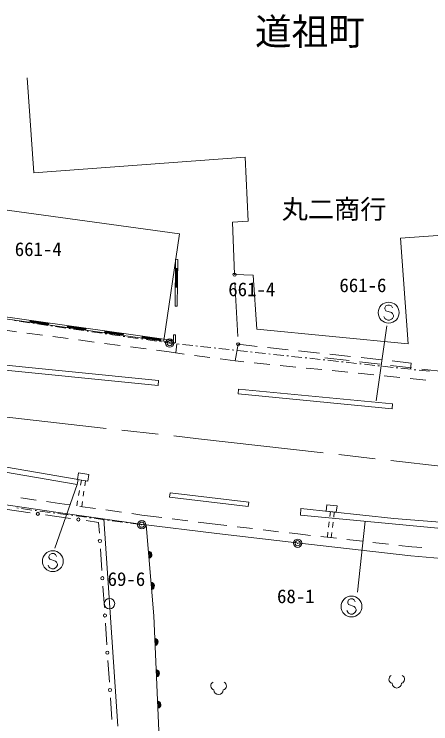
# Model space of a CAD drawing. Units: millimetres, scale not verified. Extents: x 40000 to 680000, y 20000 to 380000.
# Drawn here: x 217502 to 257321, y 242936 to 310836 of the extents above; entities that cross this region are included whole.
import ezdxf
from ezdxf.enums import TextEntityAlignment as Align

# ---------------------------------------------------------------- set-up
doc = ezdxf.new("R2010")
doc.units = ezdxf.units.MM
doc.header["$LTSCALE"] = 1000
doc.header["$PDMODE"] = 32
doc.header["$PDSIZE"] = 500
doc.linetypes.add('CHAIN', pattern=[18.5, 12, -1.5, 3.5, -1.5])
for name, color, linetype, lineweight in [('M-BGD', 7, 'Continuous', 13), ('M-BMK', 2, 'CHAIN', 13), ('M-BMK-ROW', 30, 'Continuous', 13), ('M-STR-HTXT', 7, 'Continuous', 13)]:
    doc.layers.add(name, color=color, linetype=linetype, lineweight=lineweight)
doc.layers.add('M-BMK-HTXT', color=7, linetype='Continuous')
doc.styles.add('ＭＳ ゴシック', font='')
doc.styles.get('ＭＳ ゴシック').set_extended_font_data('MS Gothic')

msp = doc.modelspace()

# ---------------------------------------------------------------- linework, layer by layer
at = {"layer": 'M-BGD'}
for p, q in [((232880, 282903), (232934, 287381)), ((232934, 287381), (233134, 287378)), ((233080, 282901), (233134, 287378)), ((233124, 286500), (232924, 286503)), ((232942, 284702), (232964, 286502)), ((232982, 284702), (233004, 286502)), ((233022, 284701), (233044, 286501)), ((233062, 284701), (233084, 286501)), ((232902, 284703), (233102, 284700)), ((238602, 285171), (238866, 279996)), ((199398, 284113), (232931, 279381)), ((199426, 284311), (232730, 279611)), ((232880, 282903), (233080, 282901)), ((253023, 282915), (252932, 282733)), ((252932, 282733), (252932, 282642)), ((252932, 282642), (253023, 282460)), ((253204, 283006), (253023, 282915)), ((253386, 283006), (253204, 283006)), ((253568, 282915), (253386, 283006)), ((253659, 282733), (253568, 282915)), ((252932, 281733), (252841, 281915)), ((253023, 282460), (253568, 282279)), ((253568, 282279), (253659, 282188)), ((253659, 282188), (253750, 282006)), ((253750, 281915), (253659, 281733)), ((253750, 282006), (253750, 281915)), ((219032, 281544), (219004, 281346)), ((219009, 281386), (220792, 281134)), ((219015, 281425), (220797, 281174)), ((219021, 281465), (220803, 281214)), ((219026, 281505), (220809, 281253)), ((220786, 281095), (220814, 281293)), ((253023, 281642), (252932, 281733)), ((253204, 281551), (253023, 281642)), ((253386, 281551), (253204, 281551)), ((253568, 281642), (253386, 281551)), ((253659, 281733), (253568, 281642)), ((216225, 280654), (217712, 280456)), ((222597, 281041), (222569, 280843)), ((222574, 280883), (224357, 280631)), ((222580, 280922), (224362, 280671)), ((222585, 280962), (224368, 280711)), ((222591, 281002), (224373, 280750)), ((224351, 280592), (224379, 280790)), ((226161, 280538), (226133, 280340)), ((226150, 280459), (227932, 280207)), ((226156, 280499), (227938, 280247)), ((218704, 280324), (220190, 280126)), ((221182, 279995), (222669, 279797)), ((226139, 280380), (227921, 280128)), ((226144, 280419), (227927, 280168)), ((227916, 280089), (227944, 280287)), ((229726, 280035), (229698, 279837)), ((229704, 279877), (231486, 279625)), ((229709, 279916), (231491, 279665)), ((229715, 279956), (231497, 279704)), ((229720, 279996), (231503, 279744)), ((231480, 279586), (231508, 279784)), ((232727, 280144), (232927, 280145)), ((232730, 279611), (232727, 280144)), ((232931, 279381), (232927, 280145)), ((223660, 279665), (225147, 279467)), ((226138, 279335), (227625, 279137)), ((232951, 278427), (233045, 279291)), ((238635, 277657), (238904, 279247)), ((238904, 279247), (240714, 279051)), ((228616, 279005), (230103, 278808)), ((231094, 278676), (232298, 278516)), ((232298, 278516), (233732, 278321)), ((241709, 278944), (243697, 278729)), ((244691, 278621), (246680, 278406)), ((234723, 278187), (236210, 277986)), ((237200, 277851), (238635, 277657)), ((247181, 277955), (249508, 277686)), ((247674, 278299), (249662, 278084)), ((250657, 277976), (252645, 277761)), ((238635, 277657), (239435, 277577)), ((240430, 277477), (241922, 277327)), ((242917, 277227), (244410, 277077)), ((250501, 277571), (252488, 277342)), ((253481, 277227), (255468, 276998)), ((253639, 277654), (255450, 277458)), ((255450, 277458), (255394, 276861)), ((245405, 276977), (246897, 276827)), ((247892, 276727), (249385, 276577)), ((250380, 276477), (251872, 276327)), ((256462, 276883), (258788, 276614)), ((231298, 275795), (231248, 275301)), ((252867, 276227), (254360, 276077)), ((255355, 275977), (256847, 275828)), ((223918, 266250), (223830, 265757)), ((224312, 266183), (224240, 265694)), ((223742, 265265), (223654, 264773)), ((224168, 265200), (224095, 264705)), ((218129, 264557), (219613, 264341)), ((220603, 264198), (221829, 264019)), ((223565, 264281), (223477, 263788)), ((224023, 264210), (223951, 263722)), ((216634, 263460), (219021, 263126)), ((221829, 264019), (222795, 263884)), ((223786, 263745), (225271, 263537)), ((220506, 262919), (222893, 262585)), ((226261, 263398), (227747, 263190)), ((228737, 263051), (229703, 262915)), ((229703, 262915), (231605, 262675)), ((247730, 263240), (247671, 262757)), ((248097, 263201), (248038, 262717)), ((224379, 262378), (225572, 262211)), ((225572, 262211), (225642, 261178)), ((227404, 242712), (226061, 262545)), ((232597, 262550), (234085, 262362)), ((235077, 262236), (236979, 261996)), ((247611, 262261), (247551, 261765)), ((247976, 262221), (247915, 261724)), ((236979, 261996), (237810, 261899)), ((238803, 261783), (240293, 261609)), ((241286, 261492), (242776, 261318)), ((243769, 261202), (244600, 261105)), ((244600, 261105), (245825, 260967)), ((246819, 260854), (248310, 260686)), ((247491, 261268), (247432, 260785)), ((247854, 261228), (247794, 260744)), ((249303, 260574), (250794, 260405)), ((251788, 260293), (253278, 260125)), ((225742, 259681), (225881, 257615)), ((254272, 260013), (255497, 259874)), ((255497, 259874), (256458, 259796)), ((220917, 259130), (220826, 258948)), ((220826, 258948), (220826, 258857)), ((220826, 258857), (220917, 258675)), ((221099, 259221), (220917, 259130)), ((221281, 259221), (221099, 259221)), ((221463, 259130), (221281, 259221)), ((221554, 258948), (221463, 259130)), ((220826, 257948), (220735, 258130)), ((220917, 258675), (221463, 258494)), ((221463, 258494), (221554, 258403)), ((221554, 258403), (221644, 258221)), ((221644, 258130), (221554, 257948)), ((221644, 258221), (221644, 258130)), ((220917, 257857), (220826, 257948)), ((221099, 257766), (220917, 257857)), ((221281, 257766), (221099, 257766)), ((221463, 257857), (221281, 257766)), ((221554, 257948), (221463, 257857)), ((225982, 256118), (226121, 254052)), ((249467, 254792), (249376, 254611)), ((249649, 254883), (249467, 254792)), ((249831, 254883), (249649, 254883)), ((250012, 254792), (249831, 254883)), ((250103, 254611), (250012, 254792)), ((249376, 254611), (249376, 254520)), ((249376, 254520), (249467, 254338)), ((249467, 254338), (250012, 254156)), ((250012, 254156), (250103, 254065)), ((250103, 254065), (250194, 253883)), ((249376, 253611), (249285, 253792)), ((249467, 253520), (249376, 253611)), ((249649, 253429), (249467, 253520)), ((249831, 253429), (249649, 253429)), ((250012, 253520), (249831, 253429)), ((250103, 253611), (250012, 253520)), ((250194, 253792), (250103, 253611)), ((250194, 253883), (250194, 253792)), ((226222, 252555), (226361, 250489)), ((226461, 248992), (226600, 246926)), ((226701, 245429), (226840, 243363))]:
    msp.add_line(p, q, dxfattribs=at)
for points in [[(218752, 304752), (219386, 295664), (239563, 297164), (239865, 291045), (238369, 290921), (238564, 285920), (240340, 285873), (240684, 280707), (255143, 279299), (254418, 289394), (265168, 290165), (264496, 301037)], [(231813, 279627), (233288, 289828), (200761, 294277), (199426, 284311)], [(201563, 280122), (213802, 277550), (231298, 275795)], [(201461, 279746), (213724, 277058), (231248, 275301)], [(183235, 268153), (198811, 266287), (210847, 264734), (221706, 263156), (229588, 262051), (236873, 261130), (244501, 260238), (255412, 259006), (258351, 258765), (260930, 258599)], [(261417, 261962), (253791, 262591), (244914, 263542), (244853, 262905), (261356, 261325)], [(231329, 242273), (230848, 253264), (230115, 261984)]]:
    msp.add_lwpolyline(points, dxfattribs=at)
for points in [[(238950, 274962), (253659, 273540), (253615, 273085), (238906, 274508)], [(207645, 269045), (223605, 266303), (223523, 265824), (207563, 268566)], [(223647, 266952), (224644, 266782), (224535, 266145), (223538, 266314)], [(232395, 265040), (239914, 264157), (239863, 263725), (232344, 264608)], [(247324, 263284), (248291, 263180), (248357, 263795), (247390, 263898)]]:
    msp.add_lwpolyline(points, close=True, dxfattribs=at)
for centre, radius in [((238564, 285920), 150), ((253295, 282279), 1000), ((238904, 279247), 150), ((219763, 263023), 150), ((223636, 262481), 150), ((225692, 260429), 150), ((221190, 258494), 1000), ((225932, 256866), 150), ((226611, 254432), 500), ((249740, 254156), 1000), ((226171, 253304), 150), ((226411, 249741), 150), ((226651, 246178), 150)]:
    msp.add_circle(centre, radius, dxfattribs=at)
for centre, radius, start, end in [((230302, 259114), 354, 283.60034, 86.00552), ((230302, 259114), 283, 285.82438, 83.78148), ((230302, 259114), 212, 289.57071, 80.03516), ((230302, 259114), 142, 297.28244, 72.32343), ((230302, 259114), 100, 307.6001, 62.00577), ((230553, 256125), 354, 283.60034, 86.00552), ((230553, 256125), 283, 285.82438, 83.78148), ((230553, 256125), 212, 289.57071, 80.03516), ((230553, 256125), 142, 297.28244, 72.32343), ((230553, 256125), 100, 307.6001, 62.00577), ((230903, 250763), 354, 281.30326, 83.70844), ((230903, 250763), 283, 283.5273, 81.4844), ((230903, 250763), 212, 287.27363, 77.73808), ((230903, 250763), 142, 294.98536, 70.02635), ((230903, 250763), 100, 305.30302, 59.70868), ((231035, 247766), 354, 281.30326, 83.70844), ((231035, 247766), 283, 283.5273, 81.4844), ((231035, 247766), 212, 287.27363, 77.73808), ((231035, 247766), 142, 294.98536, 70.02635), ((231035, 247766), 100, 305.30302, 59.70868), ((253722, 247198), 402, 116.08703, 255.33416), ((254418, 247198), 402, 284.66584, 63.91297), ((236686, 246567), 402, 116.08703, 255.33416), ((237383, 246567), 402, 284.66584, 63.91297), ((254070, 246809), 450, 180, 0), ((237035, 246178), 450, 180, 0), ((231166, 244769), 354, 281.30326, 83.70844), ((231166, 244769), 283, 283.5273, 81.4844), ((231166, 244769), 212, 287.27363, 77.73808), ((231166, 244769), 142, 294.98536, 70.02635), ((231166, 244769), 100, 305.30302, 59.70868)]:
    msp.add_arc(centre, radius, start, end, dxfattribs=at)
at = {"layer": 'M-BMK'}
msp.add_lwpolyline([(69364, 292158), (133505, 283404), (168173, 278674), (191695, 275537), (214382, 272562), (235120, 270208), (258504, 267569), (267578, 266741), (289412, 264896), (309445, 263686), (327321, 262933), (348186, 262506), (367535, 262566), (391997, 263008), (424208, 263664), (450685, 264212), (467318, 264594), (485838, 264954), (567692, 266562)], dxfattribs=at)
at = {"layer": 'M-BMK-ROW'}
for p, q in [((217541, 281521), (217689, 281500)), ((217986, 281457), (218975, 281313)), ((219272, 281270), (219421, 281248)), ((219718, 281205), (220707, 281061)), ((221004, 281018), (221153, 280996)), ((221449, 280953), (222439, 280809)), ((222736, 280766), (222884, 280744)), ((223181, 280701), (224171, 280557)), ((224468, 280514), (224616, 280492)), ((224913, 280449), (225903, 280305)), ((226199, 280262), (226348, 280240)), ((226645, 280197), (227634, 280053)), ((227931, 280010), (228080, 279988)), ((228376, 279945), (229366, 279801)), ((229663, 279758), (229811, 279737)), ((230108, 279693), (231098, 279549)), ((231395, 279506), (231543, 279485)), ((231840, 279441), (232364, 279365)), ((232364, 279365), (232832, 279314)), ((233130, 279282), (233279, 279266)), ((233577, 279233), (234572, 279125)), ((234870, 279093), (235019, 279077)), ((235317, 279044), (236311, 278936)), ((236609, 278904), (236759, 278887)), ((237057, 278855), (238051, 278747)), ((238349, 278714), (238498, 278698)), ((238797, 278666), (239791, 278558)), ((240089, 278525), (240238, 278509)), ((240536, 278476), (241530, 278368)), ((241829, 278336), (241978, 278320)), ((242276, 278287), (243270, 278179)), ((243568, 278147), (243718, 278130)), ((244016, 278098), (245010, 277990)), ((245308, 277957), (245457, 277941)), ((245756, 277909), (246750, 277801)), ((247048, 277768), (247197, 277752)), ((247495, 277720), (248489, 277611)), ((248788, 277579), (248937, 277563)), ((249235, 277530), (250229, 277422)), ((250527, 277390), (250677, 277374)), ((250975, 277341), (251969, 277233)), ((252267, 277201), (252416, 277184)), ((252715, 277152), (253709, 277044)), ((254007, 277011), (254156, 276995)), ((254454, 276963), (255448, 276855)), ((255747, 276822), (255896, 276806)), ((256194, 276774), (257188, 276665)), ((217759, 263586), (217908, 263566)), ((218205, 263526), (219196, 263393)), ((219494, 263353), (219642, 263334)), ((219940, 263294), (220931, 263161)), ((221228, 263121), (221377, 263101)), ((221674, 263061), (222665, 262929)), ((222963, 262889), (223111, 262869)), ((223409, 262829), (224400, 262697)), ((224697, 262657), (224846, 262637)), ((225143, 262597), (226134, 262464)), ((226432, 262424), (226580, 262405)), ((226878, 262365), (227869, 262232)), ((228166, 262192), (228315, 262172)), ((228612, 262133), (229603, 262000))]:
    msp.add_line(p, q, dxfattribs=at)
for centre in [(232364, 279365), (229695, 261987), (244594, 260217)]:
    msp.add_circle(centre, 400, dxfattribs=at)
for p in [(232364, 279365), (229695, 261987), (244594, 260217)]:
    msp.add_point(p, dxfattribs=at)
at = {"layer": 'M-STR-HTXT'}
for p, q in [((253113, 281005), (252096, 273854)), ((223523, 265824), (221399, 259741)), ((251052, 262312), (250317, 255517))]:
    msp.add_line(p, q, dxfattribs=at)

# ---------------------------------------------------------------- texts
at = {"layer": 'M-BGD', "style": 'ＭＳ ゴシック'}
msp.add_text('丸二商行', height=1833, dxfattribs=at).set_placement((248073, 292178), align=Align.MIDDLE_CENTER)
at = {"layer": 'M-BMK-HTXT', "style": 'ＭＳ ゴシック'}
msp.add_text('道祖町', height=2566, dxfattribs=at).set_placement((245769, 309179), align=Align.MIDDLE_CENTER)
for s, p in [('661-4', (219801, 287296)), ('661-6', (250831, 283844)), ('661-4', (240210, 283458)), ('69-6', (228227, 255731)), ('68-1', (244421, 254084))]:
    msp.add_text(s, height=1320, dxfattribs=at).set_placement(p, align=Align.BOTTOM_CENTER)

doc.saveas('drawing.dxf')
